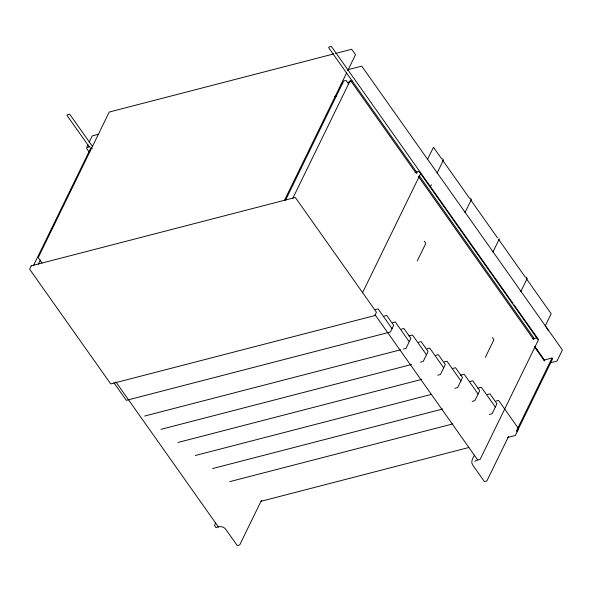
<?xml version="1.0" encoding="UTF-8"?>
<svg xmlns="http://www.w3.org/2000/svg" width="592" height="592" viewBox="0 0 592 592"><rect width="100%" height="100%" fill="white"/><g stroke="black" fill="none" stroke-linecap="round" stroke-linejoin="round"><path stroke-width="0.89" d="M86.817 147.016L87.979 144.633M89.14 142.25L92.241 135.894L98.509 134.273M33.537 265.46L91.138 147.356L92.182 148.829M38.354 264.21L40.374 260.073M284.508 200.266L346.646 72.875M347.859 70.396L355.518 54.679L351.7 49.277L335.597 53.443M285.507 200.237L343.656 81.023L346.091 80.394L348.747 84.153M292.766 198.357L350.368 80.253L416.42 173.685M215.695 523.002L214.482 525.489L216.05 527.709C219.203 525.881 223.569 526.229 225.744 529.27L237.266 545.572L239.701 544.943L261.509 500.24M362.452 292.862L420.601 173.648M427.431 159.633L433.462 147.267L441.713 158.937M430.606 186.325L431.405 184.674M437.037 173.13L443.467 159.944L442.594 158.708M417.219 261.028L425.826 243.393L424.272 241.196M464.957 212.624L471.387 199.43L470.514 198.202M492.87 252.111L499.308 238.924M485.336 357.376L493.935 339.741L492.381 337.536M520.79 291.604L527.22 278.41L526.347 277.182M474.518 455.189C472.705 458.008 470.374 462.13 472.89 465.29L484.419 481.599L486.853 480.97L508.661 436.267M545.128 326.118L551.159 313.753L526.34 278.64M552.01 358.034L516.453 430.932L517.031 431.753L552.588 358.848L552.01 358.034L543.974 360.114M474.873 461.338L475.887 460.465L480.149 459.348L538.298 340.134L419.032 171.428L415.036 172.457M333.807 53.909L109.231 112.036L38.221 257.631L42.039 263.033M347.415 69.841L361.742 66.134L562.4 349.961L556.976 361.09L550.708 362.711M89.925 146.698L87.216 147.401L86.676 148.511L89.34 152.285M341.036 84.131L342.827 83.672M347.304 82.51L352.677 81.119M334.399 96.57L336.189 96.104M375.402 309.594L378.088 308.898L392.045 328.641M384.067 316.113L386.694 315.432L393.673 325.304L390.417 331.979L126.318 400.34L113.916 382.795M392.614 322.662L395.301 321.967L409.257 341.717M401.28 329.182L403.907 328.501L410.885 338.38L406.008 348.392L403.322 349.08M408.931 335.967L412.513 335.042L426.477 354.786M418.492 342.257L421.119 341.577L428.105 351.448L423.221 361.46L420.535 362.156M144.596 416.058L400.636 349.776M427.047 348.806L429.733 348.111L443.689 367.854M435.705 355.326L438.339 354.645L445.317 364.517L440.433 374.529L437.747 375.224M160.913 429.355L411.581 364.472M444.259 361.875L446.945 361.179L460.902 380.922M532.733 338.942L536.722 337.914M452.917 368.394L455.551 367.713L462.53 377.585L457.646 387.597L454.959 388.293M178.125 442.424L421.63 379.398M460.576 375.173L464.158 374.248L478.114 393.991M470.137 381.463L472.764 380.782L479.742 390.653L474.858 400.666L472.172 401.361M195.338 455.5L431.686 394.316M477.788 388.248L481.37 387.316L495.334 407.067M487.349 394.538L489.976 393.858L496.962 403.729L492.078 413.741L489.392 414.437M212.558 468.568L442.631 409.013M495.904 401.087L498.59 400.392L518.651 428.771L515.395 435.446L507.337 437.532M229.77 481.636L452.688 423.939M261.146 501.261L468.842 447.5M442.587 160.173L469.634 198.431M470.507 199.659L497.554 237.917M498.42 239.153L525.467 277.404M513.005 303.415L331.328 46.428L328.893 47.057L328.619 47.612L417.071 172.723M514.063 304.91L538.565 339.579M419.203 175.743L534.295 338.543M418.3 176.342L533.755 339.66M534.754 346.327L544.744 360.454M534.524 346.934L544.477 361.016M375.099 314.811L477.714 459.977M92.574 146.564L69.664 114.16L67.229 114.789L66.955 115.344L89.333 146.994M115.862 381.914L218.485 527.08M545.743 326.407L548.444 330.795M536.581 348.903L537.98 351.367M31.228 265.83L29.6 269.168L110.734 383.934L374.832 315.573L376.46 312.236L295.327 197.469L31.228 265.83"/></g></svg>
